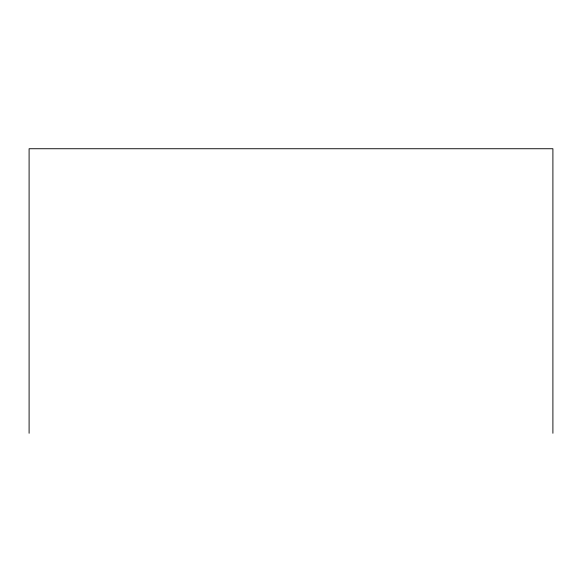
<?xml version="1.0" encoding="UTF-8"?>
<svg xmlns="http://www.w3.org/2000/svg" width="582" height="582" viewBox="0 0 582 582"><rect width="100%" height="100%" fill="white"/><g stroke="black" fill="none" stroke-linecap="round" stroke-linejoin="round"><path stroke-width="0.87" d="M552.9 433.263L552.9 148.737L29.1 148.737L29.1 433.263"/></g></svg>
